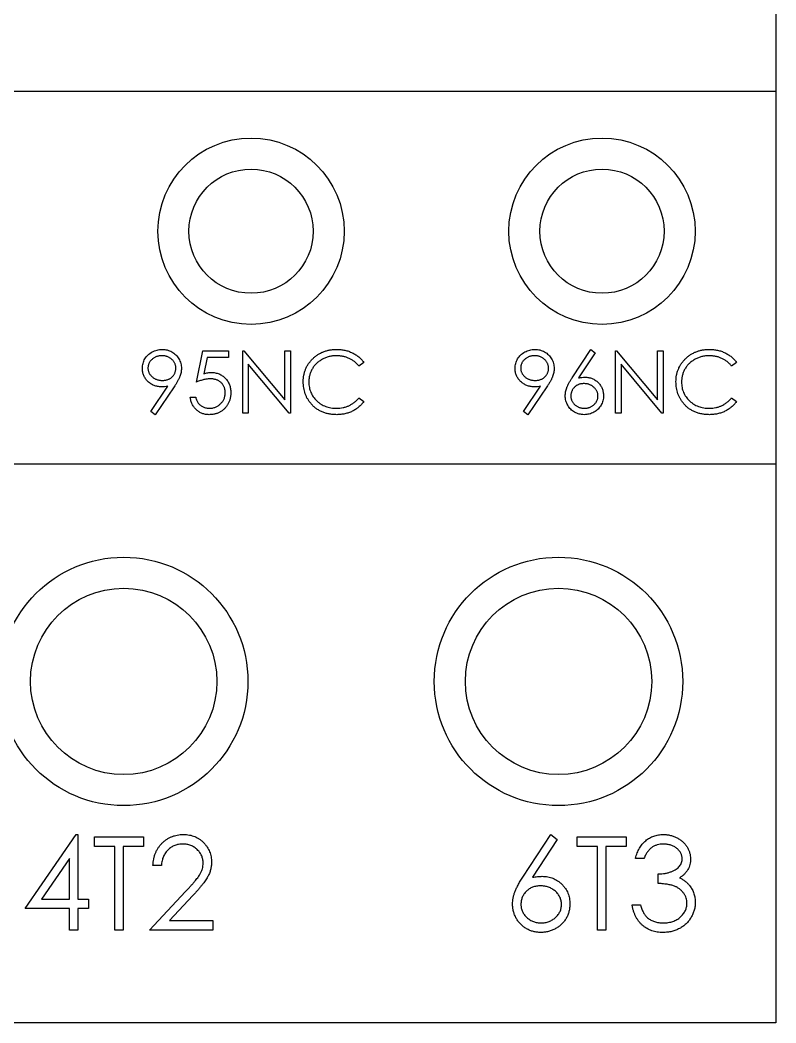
# Model space of a CAD drawing. Extents: x 316036 to 316436, y 364994 to 365494.
# Drawn here: x 316323.4 to 316347.74, y 365091.75 to 365124.05 of the extents above; entities that cross this region are included whole.
import ezdxf

# ---------------------------------------------------------------- set-up
doc = ezdxf.new("R2010")
doc.units = 0
doc.header["$MEASUREMENT"] = 0
doc.layers.add('PV-261', color=7, linetype='Continuous')

# ---------------------------------------------------------------- blocks, each defined once
blk = doc.blocks.new('Manufacturer上海良信PartName热继电器SeriesNDR2-38ShellFrameLimitingCurrentRemarkPartTypeMinCurrent1MaxCurrent38Poles3PMinPower0MaxPower0LibType3DelFlgfalseUpdateDate2023-01-0100000')
at = {"layer": 'PV-261'}
for p, q in [((22.5, 17.5), (22.5, -2.5)), ((22.5, -2.5), (-22.5, -2.5)), ((22.5, -2.5), (22.5, -14.5)), ((3.846, -11.857), (4.051, -10.857)), ((4.051, -10.857), (4.871, -10.857)), ((4.871, -10.857), (4.871, -11.063)), ((5.333, -12.857), (5.333, -10.857)), ((5.333, -10.857), (5.37, -10.857)), ((5.37, -10.857), (6.692, -12.432)), ((6.692, -12.432), (6.692, -10.857)), ((6.692, -10.857), (6.871, -10.857)), ((6.871, -10.857), (6.871, -12.857)), ((15.941, -11.719), (16.538, -10.806)), ((16.676, -10.915), (16.148, -11.723)), ((16.538, -10.806), (16.676, -10.915)), ((17.333, -12.857), (17.333, -10.857)), ((17.333, -10.857), (17.37, -10.857)), ((17.37, -10.857), (18.692, -12.432)), ((18.692, -12.432), (18.692, -10.857)), ((18.692, -10.857), (18.871, -10.857)), ((18.871, -10.857), (18.871, -12.857)), ((4.191, -11.063), (4.083, -11.589)), ((4.871, -11.063), (4.191, -11.063)), ((6.83, -12.857), (5.512, -11.287)), ((5.512, -11.287), (5.512, -12.857)), ((9.23, -11.224), (9.073, -11.345)), ((18.83, -12.857), (17.512, -11.287)), ((17.512, -11.287), (17.512, -12.857)), ((21.23, -11.224), (21.073, -11.345)), ((2.369, -12.809), (2.925, -11.996)), ((3.128, -12.008), (2.512, -12.909)), ((14.369, -12.809), (14.925, -11.996)), ((15.128, -12.008), (14.512, -12.909)), ((3.64, -12.345), (3.82, -12.345)), ((9.073, -12.37), (9.23, -12.489)), ((21.073, -12.37), (21.23, -12.489)), ((2.512, -12.909), (2.369, -12.809)), ((5.512, -12.857), (5.333, -12.857)), ((6.871, -12.857), (6.83, -12.857)), ((14.512, -12.909), (14.369, -12.809)), ((17.512, -12.857), (17.333, -12.857)), ((18.871, -12.857), (18.83, -12.857)), ((22.5, -14.5), (-22.5, -14.5)), ((22.5, -14.5), (22.5, -32.5)), ((-1.673, -28.816), (-0.035, -26.431)), ((-0.035, -26.431), (0.02, -26.431)), ((0.02, -26.431), (0.02, -28.508)), ((14.355, -27.8), (15.251, -26.431)), ((15.251, -26.431), (15.458, -26.594)), ((0.558, -26.508), (2.135, -26.508)), ((0.558, -26.816), (0.558, -26.508)), ((2.135, -26.508), (2.135, -26.816)), ((15.458, -26.594), (14.665, -27.806)), ((16.097, -26.816), (16.097, -26.508)), ((16.097, -26.508), (17.674, -26.508)), ((17.674, -26.508), (17.674, -26.816)), ((1.212, -26.816), (0.558, -26.816)), ((1.212, -29.508), (1.212, -26.816)), ((2.135, -26.816), (1.481, -26.816)), ((1.481, -26.816), (1.481, -29.508)), ((16.751, -26.816), (16.097, -26.816)), ((16.751, -29.508), (16.751, -26.816)), ((17.674, -26.816), (17.02, -26.816)), ((17.02, -26.816), (17.02, -29.508)), ((-0.249, -27.205), (-1.144, -28.508)), ((-0.249, -28.508), (-0.249, -27.205)), ((2.712, -27.431), (2.443, -27.431)), ((18.251, -27.2), (17.981, -27.2)), ((18.712, -28.008), (18.712, -27.7)), ((2.327, -29.508), (3.491, -28.266)), ((3.721, -28.399), (2.97, -29.2)), ((-1.144, -28.508), (-0.249, -28.508)), ((0.02, -28.508), (0.366, -28.508)), ((0.366, -28.508), (0.366, -28.816)), ((17.866, -28.7), (18.135, -28.7)), ((-0.249, -28.816), (-1.673, -28.816)), ((-0.249, -29.508), (-0.249, -28.816)), ((0.366, -28.816), (0.02, -28.816)), ((0.02, -28.816), (0.02, -29.508)), ((2.97, -29.2), (4.366, -29.2)), ((4.366, -29.2), (4.366, -29.508)), ((0.02, -29.508), (-0.249, -29.508)), ((1.481, -29.508), (1.212, -29.508)), ((4.366, -29.508), (2.327, -29.508)), ((17.02, -29.508), (16.751, -29.508)), ((22.5, -32.5), (-22.5, -32.5))]:
    blk.add_line(p, q, dxfattribs=at)
for centre, radius in [((5.6, -7), 3), ((16.9, -7), 3), ((5.6, -7), 2), ((16.9, -7), 2), ((1.5, -21.5), 4), ((15.5, -21.5), 4), ((1.5, -21.5), 3), ((15.5, -21.5), 3)]:
    blk.add_circle(centre, radius, dxfattribs=at)
for points, knots in [([(2.102, -11.419), (2.103, -11.391), (2.105, -11.336), (2.121, -11.256), (2.146, -11.18), (2.182, -11.108), (2.227, -11.043), (2.282, -10.983), (2.345, -10.932), (2.415, -10.887), (2.492, -10.851), (2.572, -10.825), (2.654, -10.809), (2.71, -10.807), (2.739, -10.806)], [0, 0, 0, 0, 0.085249, 0.167327, 0.248175, 0.328829, 0.409908, 0.490584, 0.572993, 0.658265, 0.744222, 0.82906, 0.913938, 1, 1, 1, 1]), ([(2.739, -10.806), (2.766, -10.807), (2.821, -10.809), (2.902, -10.824), (2.979, -10.85), (3.052, -10.885), (3.12, -10.929), (3.181, -10.982), (3.234, -11.043), (3.278, -11.111), (3.314, -11.184), (3.34, -11.261), (3.355, -11.34), (3.357, -11.394), (3.358, -11.421)], [0, 0, 0, 0, 0.085532, 0.169003, 0.251943, 0.335682, 0.419409, 0.501265, 0.583703, 0.668, 0.751919, 0.834598, 0.916526, 1, 1, 1, 1]), ([(7.282, -11.846), (7.282, -11.81), (7.284, -11.739), (7.299, -11.635), (7.323, -11.536), (7.357, -11.441), (7.4, -11.35), (7.453, -11.264), (7.516, -11.182), (7.587, -11.105), (7.666, -11.035), (7.75, -10.973), (7.84, -10.922), (7.934, -10.879), (8.033, -10.846), (8.137, -10.823), (8.246, -10.809), (8.32, -10.807), (8.358, -10.806)], [0, 0, 0, 0, 0.064558, 0.127014, 0.187955, 0.248014, 0.307748, 0.368235, 0.42947, 0.492743, 0.556258, 0.618217, 0.679655, 0.741246, 0.803415, 0.866815, 0.932328, 1, 1, 1, 1]), ([(8.358, -10.806), (8.381, -10.806), (8.426, -10.807), (8.493, -10.812), (8.559, -10.821), (8.623, -10.833), (8.685, -10.848), (8.745, -10.868), (8.804, -10.89), (8.861, -10.916), (8.916, -10.945), (8.969, -10.976), (9.019, -11.011), (9.067, -11.048), (9.111, -11.088), (9.154, -11.13), (9.194, -11.176), (9.218, -11.208), (9.23, -11.224)], [0, 0, 0, 0, 0.068548, 0.135683, 0.201215, 0.265682, 0.329267, 0.392395, 0.45507, 0.517127, 0.57879, 0.63974, 0.700192, 0.759806, 0.819628, 0.879355, 0.939512, 1, 1, 1, 1]), ([(14.102, -11.419), (14.103, -11.391), (14.105, -11.336), (14.121, -11.256), (14.146, -11.18), (14.182, -11.108), (14.227, -11.043), (14.282, -10.983), (14.345, -10.932), (14.415, -10.887), (14.492, -10.851), (14.572, -10.825), (14.654, -10.809), (14.71, -10.807), (14.739, -10.806)], [0, 0, 0, 0, 0.085249, 0.167327, 0.248175, 0.328829, 0.409908, 0.490584, 0.572993, 0.658265, 0.744222, 0.82906, 0.913938, 1, 1, 1, 1]), ([(14.739, -10.806), (14.766, -10.807), (14.821, -10.809), (14.902, -10.824), (14.979, -10.85), (15.052, -10.885), (15.12, -10.929), (15.181, -10.982), (15.234, -11.043), (15.278, -11.111), (15.314, -11.184), (15.34, -11.261), (15.355, -11.34), (15.357, -11.394), (15.358, -11.421)], [0, 0, 0, 0, 0.085532, 0.169003, 0.251943, 0.335682, 0.419409, 0.501265, 0.583703, 0.668, 0.751919, 0.834598, 0.916526, 1, 1, 1, 1]), ([(19.282, -11.846), (19.282, -11.81), (19.284, -11.739), (19.299, -11.635), (19.323, -11.536), (19.357, -11.441), (19.4, -11.35), (19.453, -11.264), (19.516, -11.182), (19.587, -11.105), (19.666, -11.035), (19.75, -10.973), (19.84, -10.922), (19.934, -10.879), (20.033, -10.846), (20.137, -10.823), (20.246, -10.809), (20.32, -10.807), (20.358, -10.806)], [0, 0, 0, 0, 0.064558, 0.127014, 0.187955, 0.248014, 0.307748, 0.368235, 0.42947, 0.492743, 0.556258, 0.618217, 0.679655, 0.741246, 0.803415, 0.866815, 0.932328, 1, 1, 1, 1]), ([(20.358, -10.806), (20.381, -10.806), (20.426, -10.807), (20.493, -10.812), (20.559, -10.821), (20.623, -10.833), (20.685, -10.848), (20.745, -10.868), (20.804, -10.89), (20.861, -10.916), (20.916, -10.945), (20.969, -10.976), (21.019, -11.011), (21.067, -11.048), (21.111, -11.088), (21.154, -11.13), (21.194, -11.176), (21.218, -11.208), (21.23, -11.224)], [0, 0, 0, 0, 0.068548, 0.135683, 0.201215, 0.265682, 0.329267, 0.392395, 0.45507, 0.517127, 0.57879, 0.63974, 0.700192, 0.759806, 0.819628, 0.879355, 0.939512, 1, 1, 1, 1]), ([(2.729, -11.011), (2.714, -11.012), (2.684, -11.013), (2.64, -11.018), (2.598, -11.027), (2.557, -11.04), (2.518, -11.056), (2.481, -11.076), (2.446, -11.1), (2.412, -11.127), (2.381, -11.157), (2.355, -11.188), (2.332, -11.221), (2.314, -11.256), (2.299, -11.292), (2.289, -11.329), (2.283, -11.369), (2.282, -11.395), (2.282, -11.409)], [0, 0, 0, 0, 0.068712, 0.134812, 0.199538, 0.263335, 0.326747, 0.390328, 0.454126, 0.519203, 0.58351, 0.645497, 0.70529, 0.763488, 0.821856, 0.880004, 0.939108, 1, 1, 1, 1]), ([(3.179, -11.409), (3.179, -11.395), (3.178, -11.369), (3.172, -11.329), (3.161, -11.292), (3.147, -11.256), (3.128, -11.221), (3.105, -11.188), (3.079, -11.157), (3.048, -11.127), (3.015, -11.1), (2.979, -11.076), (2.942, -11.056), (2.903, -11.04), (2.862, -11.027), (2.819, -11.018), (2.775, -11.013), (2.745, -11.012), (2.729, -11.011)], [0, 0, 0, 0, 0.06076, 0.119735, 0.177757, 0.235999, 0.29407, 0.353733, 0.415973, 0.48014, 0.545076, 0.608735, 0.672178, 0.735453, 0.799112, 0.864284, 0.930837, 1, 1, 1, 1]), ([(8.346, -11.011), (8.326, -11.011), (8.286, -11.012), (8.227, -11.018), (8.169, -11.027), (8.112, -11.039), (8.056, -11.055), (8.001, -11.074), (7.948, -11.098), (7.896, -11.124), (7.846, -11.153), (7.798, -11.186), (7.754, -11.22), (7.712, -11.257), (7.673, -11.296), (7.637, -11.338), (7.604, -11.383), (7.574, -11.429), (7.547, -11.478), (7.525, -11.528), (7.505, -11.579), (7.489, -11.633), (7.476, -11.687), (7.468, -11.743), (7.462, -11.801), (7.461, -11.84), (7.461, -11.859)], [0, 0, 0, 0, 0.043955, 0.087502, 0.130463, 0.172752, 0.215403, 0.25765, 0.300153, 0.343121, 0.385925, 0.427686, 0.468818, 0.509492, 0.549883, 0.58998, 0.630405, 0.670869, 0.711384, 0.751627, 0.791776, 0.832459, 0.873319, 0.914543, 0.956924, 1, 1, 1, 1]), ([(9.073, -11.345), (9.062, -11.331), (9.04, -11.305), (9.004, -11.267), (8.967, -11.233), (8.928, -11.2), (8.887, -11.17), (8.845, -11.143), (8.8, -11.118), (8.739, -11.088), (8.66, -11.057), (8.559, -11.031), (8.454, -11.014), (8.383, -11.012), (8.346, -11.011)], [0, 0, 0, 0, 0.063163, 0.125475, 0.187121, 0.248294, 0.309295, 0.36985, 0.430973, 0.492456, 0.616148, 0.740844, 0.868183, 1, 1, 1, 1]), ([(14.729, -11.011), (14.714, -11.012), (14.684, -11.013), (14.64, -11.018), (14.598, -11.027), (14.557, -11.04), (14.518, -11.056), (14.481, -11.076), (14.446, -11.1), (14.412, -11.127), (14.381, -11.157), (14.355, -11.188), (14.332, -11.221), (14.314, -11.256), (14.299, -11.292), (14.289, -11.329), (14.283, -11.369), (14.282, -11.395), (14.282, -11.409)], [0, 0, 0, 0, 0.068712, 0.134812, 0.199538, 0.263335, 0.326747, 0.390328, 0.454126, 0.519203, 0.58351, 0.645497, 0.70529, 0.763488, 0.821856, 0.880004, 0.939108, 1, 1, 1, 1]), ([(15.179, -11.409), (15.179, -11.395), (15.178, -11.369), (15.172, -11.329), (15.161, -11.292), (15.147, -11.256), (15.128, -11.221), (15.105, -11.188), (15.079, -11.157), (15.048, -11.127), (15.015, -11.1), (14.979, -11.076), (14.942, -11.056), (14.903, -11.04), (14.862, -11.027), (14.819, -11.018), (14.775, -11.013), (14.745, -11.012), (14.729, -11.011)], [0, 0, 0, 0, 0.06076, 0.119735, 0.177757, 0.235999, 0.29407, 0.353733, 0.415973, 0.48014, 0.545076, 0.608735, 0.672178, 0.735453, 0.799112, 0.864284, 0.930837, 1, 1, 1, 1]), ([(20.346, -11.011), (20.326, -11.011), (20.286, -11.012), (20.227, -11.018), (20.169, -11.027), (20.112, -11.039), (20.056, -11.055), (20.001, -11.074), (19.948, -11.098), (19.896, -11.124), (19.846, -11.153), (19.798, -11.186), (19.754, -11.22), (19.712, -11.257), (19.673, -11.296), (19.637, -11.338), (19.604, -11.383), (19.574, -11.429), (19.547, -11.478), (19.525, -11.528), (19.505, -11.579), (19.489, -11.633), (19.476, -11.687), (19.468, -11.743), (19.462, -11.801), (19.461, -11.84), (19.461, -11.859)], [0, 0, 0, 0, 0.043955, 0.087502, 0.130463, 0.172752, 0.215403, 0.25765, 0.300153, 0.343121, 0.385925, 0.427686, 0.468818, 0.509492, 0.549883, 0.58998, 0.630405, 0.670869, 0.711384, 0.751627, 0.791776, 0.832459, 0.873319, 0.914543, 0.956924, 1, 1, 1, 1]), ([(21.073, -11.345), (21.062, -11.331), (21.04, -11.305), (21.004, -11.267), (20.967, -11.233), (20.928, -11.2), (20.887, -11.17), (20.845, -11.143), (20.8, -11.118), (20.739, -11.088), (20.66, -11.057), (20.559, -11.031), (20.454, -11.014), (20.383, -11.012), (20.346, -11.011)], [0, 0, 0, 0, 0.063163, 0.125475, 0.187121, 0.248294, 0.309295, 0.36985, 0.430973, 0.492456, 0.616148, 0.740844, 0.868183, 1, 1, 1, 1]), ([(2.715, -12.011), (2.694, -12.011), (2.652, -12.01), (2.592, -12.001), (2.534, -11.988), (2.478, -11.969), (2.425, -11.945), (2.374, -11.916), (2.325, -11.881), (2.28, -11.841), (2.238, -11.797), (2.202, -11.751), (2.171, -11.701), (2.146, -11.65), (2.126, -11.595), (2.112, -11.539), (2.104, -11.479), (2.103, -11.439), (2.102, -11.419)], [0, 0, 0, 0, 0.0662949, 0.1301311, 0.1928622, 0.25436, 0.3159098, 0.3773381, 0.4402053, 0.5041751, 0.5680336, 0.6302277, 0.6908615, 0.7514218, 0.8114657, 0.8727505, 0.9353907, 1, 1, 1, 1]), ([(2.282, -11.409), (2.282, -11.422), (2.283, -11.449), (2.289, -11.488), (2.3, -11.526), (2.315, -11.562), (2.334, -11.596), (2.358, -11.629), (2.386, -11.661), (2.418, -11.69), (2.452, -11.718), (2.489, -11.741), (2.528, -11.761), (2.569, -11.778), (2.611, -11.79), (2.655, -11.8), (2.701, -11.805), (2.732, -11.806), (2.748, -11.806)], [0, 0, 0, 0, 0.05954, 0.117423, 0.17444, 0.231734, 0.289722, 0.3492, 0.410516, 0.47508, 0.540094, 0.604444, 0.668697, 0.73211, 0.796739, 0.862906, 0.930462, 1, 1, 1, 1]), ([(2.748, -11.806), (2.764, -11.806), (2.795, -11.805), (2.84, -11.8), (2.883, -11.791), (2.923, -11.777), (2.962, -11.762), (2.997, -11.742), (3.03, -11.718), (3.061, -11.691), (3.089, -11.661), (3.113, -11.629), (3.133, -11.596), (3.15, -11.561), (3.163, -11.525), (3.173, -11.488), (3.178, -11.449), (3.179, -11.422), (3.179, -11.409)], [0, 0, 0, 0, 0.072713, 0.141547, 0.208363, 0.272462, 0.33539, 0.397711, 0.459383, 0.522098, 0.584315, 0.644392, 0.703345, 0.761509, 0.82003, 0.878517, 0.938265, 1, 1, 1, 1]), ([(3.358, -11.421), (3.358, -11.442), (3.356, -11.484), (3.347, -11.549), (3.331, -11.615), (3.312, -11.671), (3.294, -11.717), (3.278, -11.753), (3.259, -11.792), (3.237, -11.832), (3.214, -11.873), (3.188, -11.917), (3.159, -11.962), (3.139, -11.992), (3.128, -12.008)], [0, 0, 0, 0, 0.09832, 0.199417, 0.305603, 0.416162, 0.474582, 0.537006, 0.603857, 0.67409, 0.749417, 0.828253, 0.912054, 1, 1, 1, 1]), ([(4.083, -11.589), (4.104, -11.583), (4.145, -11.571), (4.206, -11.559), (4.263, -11.551), (4.301, -11.55), (4.319, -11.55)], [0, 0, 0, 0, 0.275068, 0.532901, 0.773973, 1, 1, 1, 1]), ([(4.319, -11.55), (4.341, -11.55), (4.385, -11.551), (4.449, -11.56), (4.511, -11.575), (4.569, -11.595), (4.624, -11.62), (4.676, -11.652), (4.725, -11.69), (4.771, -11.733), (4.813, -11.78), (4.849, -11.831), (4.88, -11.885), (4.905, -11.943), (4.925, -12.003), (4.938, -12.068), (4.947, -12.135), (4.948, -12.181), (4.948, -12.204)], [0, 0, 0, 0, 0.065808, 0.129394, 0.190894, 0.251281, 0.310815, 0.370371, 0.430768, 0.492881, 0.555104, 0.616067, 0.677256, 0.73826, 0.800762, 0.864778, 0.931045, 1, 1, 1, 1]), ([(14.715, -12.011), (14.694, -12.011), (14.652, -12.01), (14.592, -12.001), (14.534, -11.988), (14.478, -11.969), (14.425, -11.945), (14.374, -11.916), (14.325, -11.881), (14.28, -11.841), (14.238, -11.797), (14.202, -11.751), (14.171, -11.701), (14.146, -11.65), (14.126, -11.595), (14.112, -11.539), (14.104, -11.479), (14.103, -11.439), (14.102, -11.419)], [0, 0, 0, 0, 0.0662949, 0.1301311, 0.1928622, 0.25436, 0.3159098, 0.3773381, 0.4402053, 0.5041751, 0.5680336, 0.6302277, 0.6908615, 0.7514218, 0.8114657, 0.8727505, 0.9353907, 1, 1, 1, 1]), ([(14.282, -11.409), (14.282, -11.422), (14.283, -11.449), (14.289, -11.488), (14.3, -11.526), (14.315, -11.562), (14.334, -11.596), (14.358, -11.629), (14.386, -11.661), (14.418, -11.69), (14.452, -11.718), (14.489, -11.741), (14.528, -11.761), (14.569, -11.778), (14.611, -11.79), (14.655, -11.8), (14.701, -11.805), (14.732, -11.806), (14.748, -11.806)], [0, 0, 0, 0, 0.05954, 0.117423, 0.17444, 0.231734, 0.289722, 0.3492, 0.410516, 0.47508, 0.540094, 0.604444, 0.668697, 0.73211, 0.796739, 0.862906, 0.930462, 1, 1, 1, 1]), ([(14.748, -11.806), (14.764, -11.806), (14.795, -11.805), (14.84, -11.8), (14.883, -11.791), (14.923, -11.777), (14.962, -11.762), (14.997, -11.742), (15.03, -11.718), (15.061, -11.691), (15.089, -11.661), (15.113, -11.629), (15.133, -11.596), (15.15, -11.561), (15.163, -11.525), (15.173, -11.488), (15.178, -11.449), (15.179, -11.422), (15.179, -11.409)], [0, 0, 0, 0, 0.072713, 0.141547, 0.208363, 0.272462, 0.33539, 0.397711, 0.459383, 0.522098, 0.584315, 0.644392, 0.703345, 0.761509, 0.82003, 0.878517, 0.938265, 1, 1, 1, 1]), ([(15.358, -11.421), (15.358, -11.442), (15.356, -11.484), (15.347, -11.549), (15.331, -11.615), (15.312, -11.671), (15.294, -11.717), (15.278, -11.753), (15.259, -11.792), (15.237, -11.832), (15.214, -11.873), (15.188, -11.917), (15.159, -11.962), (15.139, -11.992), (15.128, -12.008)], [0, 0, 0, 0, 0.09832, 0.1994175, 0.3056026, 0.4161624, 0.4745824, 0.5370065, 0.6038574, 0.6740896, 0.749417, 0.8282535, 0.9120542, 1, 1, 1, 1]), ([(4.286, -11.755), (4.271, -11.755), (4.239, -11.756), (4.19, -11.761), (4.138, -11.769), (4.084, -11.78), (4.028, -11.795), (3.969, -11.812), (3.908, -11.833), (3.867, -11.849), (3.846, -11.857)], [0, 0, 0, 0, 0.102203, 0.211023, 0.3251, 0.446502, 0.573788, 0.708901, 0.850358, 1, 1, 1, 1]), ([(4.769, -12.196), (4.768, -12.18), (4.768, -12.149), (4.762, -12.103), (4.751, -12.059), (4.737, -12.018), (4.718, -11.979), (4.696, -11.942), (4.669, -11.908), (4.638, -11.877), (4.604, -11.848), (4.566, -11.823), (4.526, -11.802), (4.484, -11.784), (4.438, -11.771), (4.39, -11.762), (4.339, -11.756), (4.304, -11.755), (4.286, -11.755)], [0, 0, 0, 0, 0.065351, 0.127916, 0.18836, 0.247216, 0.30563, 0.36377, 0.422661, 0.482687, 0.5433, 0.604118, 0.664965, 0.727413, 0.791468, 0.858055, 0.927037, 1, 1, 1, 1]), ([(7.535, -12.559), (7.515, -12.534), (7.475, -12.485), (7.423, -12.404), (7.379, -12.321), (7.343, -12.233), (7.316, -12.142), (7.296, -12.046), (7.284, -11.947), (7.282, -11.88), (7.282, -11.846)], [0, 0, 0, 0, 0.124329, 0.247156, 0.36878, 0.490734, 0.613614, 0.738958, 0.867311, 1, 1, 1, 1]), ([(7.461, -11.859), (7.462, -11.889), (7.463, -11.947), (7.476, -12.032), (7.495, -12.113), (7.524, -12.191), (7.559, -12.265), (7.604, -12.335), (7.655, -12.401), (7.715, -12.463), (7.78, -12.519), (7.851, -12.569), (7.925, -12.61), (8.004, -12.645), (8.087, -12.671), (8.174, -12.69), (8.265, -12.702), (8.327, -12.703), (8.359, -12.704)], [0, 0, 0, 0, 0.064323, 0.12629, 0.186726, 0.246146, 0.305576, 0.365429, 0.426326, 0.48884, 0.551725, 0.613919, 0.675484, 0.737334, 0.800229, 0.864502, 0.931041, 1, 1, 1, 1]), ([(15.717, -12.3), (15.718, -12.279), (15.719, -12.237), (15.729, -12.173), (15.745, -12.108), (15.762, -12.053), (15.78, -12.008), (15.795, -11.971), (15.814, -11.934), (15.835, -11.894), (15.858, -11.852), (15.883, -11.809), (15.911, -11.764), (15.931, -11.734), (15.941, -11.719)], [0, 0, 0, 0, 0.097818, 0.199726, 0.305276, 0.415811, 0.474472, 0.537274, 0.603657, 0.674299, 0.749834, 0.828598, 0.912378, 1, 1, 1, 1]), ([(16.317, -11.909), (16.302, -11.909), (16.272, -11.91), (16.229, -11.915), (16.187, -11.925), (16.148, -11.937), (16.111, -11.953), (16.076, -11.973), (16.043, -11.997), (16.013, -12.024), (15.986, -12.054), (15.962, -12.086), (15.942, -12.119), (15.926, -12.153), (15.913, -12.19), (15.903, -12.227), (15.898, -12.267), (15.897, -12.293), (15.897, -12.307)], [0, 0, 0, 0, 0.070599, 0.137901, 0.203196, 0.26679, 0.329106, 0.390654, 0.452653, 0.515748, 0.577926, 0.63893, 0.698351, 0.757296, 0.816394, 0.876267, 0.936817, 1, 1, 1, 1]), ([(16.148, -11.723), (16.183, -11.717), (16.252, -11.706), (16.321, -11.704), (16.355, -11.704)], [0, 0, 0, 0, 0.512659, 1, 1, 1, 1]), ([(16.769, -12.307), (16.768, -12.293), (16.768, -12.266), (16.761, -12.227), (16.751, -12.189), (16.736, -12.153), (16.717, -12.118), (16.694, -12.085), (16.668, -12.054), (16.637, -12.024), (16.603, -11.997), (16.567, -11.973), (16.53, -11.953), (16.491, -11.937), (16.45, -11.925), (16.407, -11.915), (16.363, -11.91), (16.333, -11.909), (16.317, -11.909)], [0, 0, 0, 0, 0.061138, 0.119994, 0.178225, 0.236256, 0.294929, 0.354716, 0.41673, 0.480664, 0.545832, 0.609758, 0.672971, 0.736017, 0.799839, 0.864775, 0.931088, 1, 1, 1, 1]), ([(16.355, -11.704), (16.375, -11.704), (16.415, -11.705), (16.474, -11.713), (16.53, -11.726), (16.584, -11.746), (16.636, -11.77), (16.685, -11.799), (16.732, -11.834), (16.776, -11.874), (16.816, -11.918), (16.852, -11.964), (16.882, -12.013), (16.906, -12.065), (16.925, -12.119), (16.938, -12.176), (16.947, -12.235), (16.948, -12.276), (16.948, -12.296)], [0, 0, 0, 0, 0.065231, 0.128405, 0.190067, 0.250943, 0.311546, 0.372863, 0.435024, 0.499072, 0.563091, 0.62551, 0.68668, 0.747283, 0.808563, 0.870742, 0.934341, 1, 1, 1, 1]), ([(19.535, -12.559), (19.515, -12.534), (19.475, -12.485), (19.423, -12.404), (19.379, -12.321), (19.343, -12.233), (19.316, -12.142), (19.296, -12.046), (19.284, -11.947), (19.282, -11.88), (19.282, -11.846)], [0, 0, 0, 0, 0.1243285, 0.247156, 0.3687797, 0.4907339, 0.6136138, 0.7389576, 0.8673106, 1, 1, 1, 1]), ([(19.461, -11.859), (19.462, -11.889), (19.463, -11.947), (19.476, -12.032), (19.495, -12.113), (19.524, -12.191), (19.559, -12.265), (19.604, -12.335), (19.655, -12.401), (19.715, -12.463), (19.78, -12.519), (19.851, -12.569), (19.925, -12.61), (20.004, -12.645), (20.087, -12.671), (20.174, -12.69), (20.265, -12.702), (20.327, -12.703), (20.359, -12.704)], [0, 0, 0, 0, 0.064323, 0.12629, 0.186726, 0.246146, 0.305576, 0.365429, 0.426326, 0.48884, 0.551725, 0.613919, 0.675484, 0.737334, 0.800229, 0.864502, 0.931041, 1, 1, 1, 1]), ([(2.925, -11.996), (2.889, -12), (2.82, -12.009), (2.749, -12.01), (2.715, -12.011)], [0, 0, 0, 0, 0.507858, 1, 1, 1, 1]), ([(4.948, -12.204), (4.948, -12.22), (4.947, -12.253), (4.943, -12.301), (4.936, -12.348), (4.926, -12.394), (4.913, -12.439), (4.897, -12.483), (4.878, -12.526), (4.857, -12.567), (4.834, -12.608), (4.808, -12.645), (4.78, -12.681), (4.75, -12.714), (4.718, -12.744), (4.684, -12.772), (4.648, -12.798), (4.61, -12.821), (4.571, -12.842), (4.529, -12.859), (4.487, -12.875), (4.442, -12.887), (4.397, -12.897), (4.349, -12.903), (4.3, -12.908), (4.267, -12.909), (4.251, -12.909)], [0, 0, 0, 0, 0.044014, 0.087434, 0.130118, 0.172554, 0.214555, 0.256298, 0.298438, 0.340849, 0.382715, 0.423924, 0.464246, 0.504074, 0.543862, 0.583567, 0.623094, 0.663229, 0.703551, 0.743938, 0.784541, 0.82575, 0.867757, 0.910745, 0.954914, 1, 1, 1, 1]), ([(4.261, -12.704), (4.278, -12.703), (4.312, -12.702), (4.362, -12.695), (4.409, -12.684), (4.455, -12.668), (4.499, -12.648), (4.541, -12.622), (4.582, -12.593), (4.62, -12.559), (4.654, -12.522), (4.685, -12.482), (4.711, -12.44), (4.732, -12.396), (4.749, -12.349), (4.76, -12.3), (4.767, -12.249), (4.768, -12.214), (4.769, -12.196)], [0, 0, 0, 0, 0.064207, 0.126425, 0.18768, 0.248216, 0.308305, 0.369661, 0.431699, 0.495947, 0.559758, 0.622295, 0.683911, 0.745092, 0.80674, 0.869087, 0.93329, 1, 1, 1, 1]), ([(14.925, -11.996), (14.889, -12), (14.82, -12.009), (14.749, -12.01), (14.715, -12.011)], [0, 0, 0, 0, 0.507858, 1, 1, 1, 1]), ([(4.251, -12.909), (4.231, -12.908), (4.192, -12.908), (4.134, -12.899), (4.079, -12.888), (4.026, -12.87), (3.976, -12.848), (3.928, -12.821), (3.882, -12.789), (3.839, -12.752), (3.8, -12.712), (3.764, -12.668), (3.733, -12.621), (3.706, -12.571), (3.683, -12.519), (3.665, -12.463), (3.65, -12.405), (3.644, -12.365), (3.64, -12.345)], [0, 0, 0, 0, 0.065421, 0.128708, 0.190236, 0.250724, 0.310637, 0.370766, 0.431615, 0.493523, 0.555883, 0.617342, 0.678668, 0.740711, 0.802985, 0.866803, 0.932347, 1, 1, 1, 1]), ([(3.82, -12.345), (3.824, -12.364), (3.833, -12.4), (3.852, -12.452), (3.874, -12.498), (3.901, -12.539), (3.934, -12.574), (3.971, -12.606), (4.012, -12.635), (4.058, -12.659), (4.106, -12.679), (4.157, -12.693), (4.209, -12.702), (4.244, -12.703), (4.261, -12.704)], [0, 0, 0, 0, 0.094687, 0.181994, 0.264377, 0.34218, 0.418618, 0.496509, 0.577369, 0.661511, 0.746733, 0.831258, 0.915206, 1, 1, 1, 1]), ([(8.36, -12.909), (8.339, -12.909), (8.296, -12.908), (8.233, -12.903), (8.172, -12.897), (8.113, -12.887), (8.055, -12.875), (7.999, -12.86), (7.945, -12.842), (7.892, -12.822), (7.842, -12.799), (7.792, -12.773), (7.745, -12.744), (7.699, -12.712), (7.656, -12.678), (7.614, -12.641), (7.573, -12.602), (7.548, -12.573), (7.535, -12.559)], [0, 0, 0, 0, 0.069663, 0.13775, 0.203917, 0.26878, 0.332414, 0.394754, 0.45618, 0.516996, 0.577396, 0.637198, 0.696999, 0.756756, 0.816554, 0.876948, 0.938132, 1, 1, 1, 1]), ([(8.359, -12.704), (8.394, -12.703), (8.462, -12.701), (8.563, -12.685), (8.66, -12.659), (8.752, -12.622), (8.84, -12.575), (8.923, -12.517), (9.002, -12.449), (9.049, -12.397), (9.073, -12.37)], [0, 0, 0, 0, 0.128515, 0.252949, 0.374755, 0.49594, 0.617181, 0.740909, 0.867811, 1, 1, 1, 1]), ([(9.23, -12.489), (9.218, -12.506), (9.192, -12.538), (9.152, -12.584), (9.109, -12.627), (9.063, -12.667), (9.016, -12.705), (8.965, -12.739), (8.913, -12.771), (8.858, -12.8), (8.802, -12.826), (8.743, -12.848), (8.684, -12.866), (8.622, -12.882), (8.559, -12.894), (8.494, -12.902), (8.428, -12.908), (8.383, -12.908), (8.36, -12.909)], [0, 0, 0, 0, 0.061674, 0.123053, 0.183475, 0.243727, 0.304279, 0.364863, 0.425946, 0.487391, 0.54922, 0.611144, 0.673529, 0.736961, 0.800785, 0.866013, 0.932101, 1, 1, 1, 1]), ([(16.323, -12.909), (16.296, -12.908), (16.243, -12.906), (16.165, -12.891), (16.089, -12.866), (16.017, -12.831), (15.951, -12.788), (15.892, -12.736), (15.839, -12.675), (15.796, -12.608), (15.761, -12.535), (15.736, -12.459), (15.721, -12.38), (15.718, -12.327), (15.717, -12.3)], [0, 0, 0, 0, 0.084335, 0.167052, 0.249566, 0.33274, 0.415915, 0.497828, 0.580373, 0.6646, 0.749467, 0.83251, 0.915639, 1, 1, 1, 1]), ([(15.897, -12.307), (15.897, -12.32), (15.898, -12.347), (15.904, -12.386), (15.914, -12.424), (15.929, -12.459), (15.946, -12.494), (15.969, -12.527), (15.994, -12.559), (16.024, -12.588), (16.057, -12.615), (16.091, -12.639), (16.127, -12.659), (16.165, -12.675), (16.205, -12.688), (16.246, -12.697), (16.289, -12.702), (16.318, -12.703), (16.333, -12.704)], [0, 0, 0, 0, 0.0618417, 0.1212624, 0.1807459, 0.2392309, 0.2983076, 0.3581828, 0.4203592, 0.4847924, 0.5499385, 0.6137183, 0.6766807, 0.7391542, 0.8021997, 0.8667402, 0.9320497, 1, 1, 1, 1]), ([(16.948, -12.296), (16.947, -12.324), (16.946, -12.379), (16.93, -12.459), (16.905, -12.536), (16.87, -12.607), (16.826, -12.673), (16.772, -12.732), (16.711, -12.785), (16.641, -12.828), (16.566, -12.864), (16.488, -12.89), (16.406, -12.906), (16.351, -12.908), (16.323, -12.909)], [0, 0, 0, 0, 0.085948, 0.169125, 0.250399, 0.33229, 0.413364, 0.494172, 0.576022, 0.660757, 0.745783, 0.830044, 0.914028, 1, 1, 1, 1]), ([(16.333, -12.704), (16.348, -12.703), (16.377, -12.702), (16.42, -12.697), (16.461, -12.688), (16.5, -12.675), (16.538, -12.659), (16.574, -12.639), (16.609, -12.615), (16.641, -12.588), (16.671, -12.559), (16.697, -12.527), (16.719, -12.494), (16.737, -12.46), (16.751, -12.424), (16.761, -12.386), (16.768, -12.347), (16.768, -12.32), (16.769, -12.307)], [0, 0, 0, 0, 0.067962, 0.133283, 0.197835, 0.260892, 0.323377, 0.38635, 0.449638, 0.514795, 0.57924, 0.641814, 0.701359, 0.760727, 0.819222, 0.878716, 0.938147, 1, 1, 1, 1]), ([(20.36, -12.909), (20.339, -12.909), (20.296, -12.908), (20.233, -12.903), (20.172, -12.897), (20.113, -12.887), (20.055, -12.875), (19.999, -12.86), (19.945, -12.842), (19.892, -12.822), (19.842, -12.799), (19.792, -12.773), (19.745, -12.744), (19.699, -12.712), (19.656, -12.678), (19.614, -12.641), (19.573, -12.602), (19.548, -12.573), (19.535, -12.559)], [0, 0, 0, 0, 0.069663, 0.13775, 0.203917, 0.26878, 0.332414, 0.394754, 0.45618, 0.516996, 0.577396, 0.637198, 0.696999, 0.756756, 0.816554, 0.876948, 0.938132, 1, 1, 1, 1]), ([(20.359, -12.704), (20.394, -12.703), (20.462, -12.701), (20.563, -12.685), (20.66, -12.659), (20.752, -12.622), (20.84, -12.575), (20.923, -12.517), (21.002, -12.449), (21.049, -12.397), (21.073, -12.37)], [0, 0, 0, 0, 0.128515, 0.252949, 0.374755, 0.49594, 0.617181, 0.740909, 0.867811, 1, 1, 1, 1]), ([(21.23, -12.489), (21.218, -12.506), (21.192, -12.538), (21.152, -12.584), (21.109, -12.627), (21.063, -12.667), (21.016, -12.705), (20.965, -12.739), (20.913, -12.771), (20.858, -12.8), (20.802, -12.826), (20.743, -12.848), (20.684, -12.866), (20.622, -12.882), (20.559, -12.894), (20.494, -12.902), (20.428, -12.908), (20.383, -12.908), (20.36, -12.909)], [0, 0, 0, 0, 0.061674, 0.123053, 0.183475, 0.243727, 0.304279, 0.364863, 0.425946, 0.487391, 0.54922, 0.611144, 0.673529, 0.736961, 0.800785, 0.866013, 0.932101, 1, 1, 1, 1]), ([(2.443, -27.431), (2.445, -27.395), (2.448, -27.325), (2.464, -27.223), (2.487, -27.125), (2.52, -27.033), (2.56, -26.945), (2.609, -26.862), (2.667, -26.784), (2.732, -26.712), (2.803, -26.645), (2.88, -26.588), (2.96, -26.54), (3.044, -26.5), (3.133, -26.469), (3.225, -26.447), (3.322, -26.433), (3.388, -26.432), (3.421, -26.431)], [0, 0, 0, 0, 0.068791, 0.135103, 0.198979, 0.261904, 0.323495, 0.385195, 0.446969, 0.509765, 0.572251, 0.633405, 0.693251, 0.752583, 0.812579, 0.873275, 0.93555, 1, 1, 1, 1]), ([(3.421, -26.431), (3.454, -26.432), (3.519, -26.433), (3.613, -26.446), (3.703, -26.467), (3.788, -26.495), (3.868, -26.534), (3.943, -26.58), (4.014, -26.633), (4.078, -26.696), (4.136, -26.763), (4.187, -26.835), (4.23, -26.908), (4.267, -26.985), (4.293, -27.066), (4.313, -27.149), (4.325, -27.235), (4.327, -27.293), (4.327, -27.323)], [0, 0, 0, 0, 0.069475, 0.136517, 0.200789, 0.26383, 0.325735, 0.387291, 0.449509, 0.512968, 0.576275, 0.63758, 0.697903, 0.757172, 0.816599, 0.876653, 0.93729, 1, 1, 1, 1]), ([(17.981, -27.2), (17.989, -27.17), (18.003, -27.111), (18.033, -27.027), (18.065, -26.947), (18.104, -26.873), (18.146, -26.804), (18.195, -26.741), (18.248, -26.682), (18.306, -26.63), (18.367, -26.583), (18.431, -26.543), (18.498, -26.508), (18.568, -26.48), (18.641, -26.458), (18.717, -26.443), (18.795, -26.433), (18.847, -26.432), (18.874, -26.431)], [0, 0, 0, 0, 0.072625, 0.141977, 0.208985, 0.273957, 0.336889, 0.398745, 0.460116, 0.520825, 0.580994, 0.640152, 0.698622, 0.757271, 0.816427, 0.876254, 0.937165, 1, 1, 1, 1]), ([(18.874, -26.431), (18.914, -26.432), (18.991, -26.435), (19.105, -26.456), (19.215, -26.49), (19.319, -26.536), (19.416, -26.594), (19.502, -26.663), (19.577, -26.741), (19.639, -26.827), (19.688, -26.919), (19.724, -27.014), (19.746, -27.112), (19.749, -27.178), (19.751, -27.211)], [0, 0, 0, 0, 0.090254, 0.17854, 0.266093, 0.354631, 0.441886, 0.525747, 0.608114, 0.690197, 0.770821, 0.848326, 0.924012, 1, 1, 1, 1]), ([(3.407, -26.739), (3.384, -26.739), (3.338, -26.741), (3.27, -26.749), (3.206, -26.764), (3.144, -26.783), (3.085, -26.809), (3.03, -26.84), (2.977, -26.878), (2.928, -26.92), (2.883, -26.968), (2.843, -27.02), (2.808, -27.078), (2.778, -27.139), (2.753, -27.206), (2.735, -27.277), (2.72, -27.352), (2.715, -27.404), (2.712, -27.431)], [0, 0, 0, 0, 0.064439, 0.126547, 0.186887, 0.245878, 0.304041, 0.362191, 0.420976, 0.48066, 0.5406, 0.600689, 0.661936, 0.724443, 0.789038, 0.856314, 0.926352, 1, 1, 1, 1]), ([(4.058, -27.347), (4.058, -27.326), (4.057, -27.286), (4.047, -27.227), (4.033, -27.17), (4.012, -27.115), (3.985, -27.062), (3.952, -27.012), (3.914, -26.963), (3.87, -26.918), (3.822, -26.876), (3.771, -26.839), (3.717, -26.808), (3.66, -26.783), (3.601, -26.763), (3.539, -26.749), (3.474, -26.741), (3.43, -26.739), (3.407, -26.739)], [0, 0, 0, 0, 0.061965, 0.122122, 0.180988, 0.239933, 0.299906, 0.359989, 0.421776, 0.486576, 0.551535, 0.615018, 0.677259, 0.73973, 0.80305, 0.866495, 0.931973, 1, 1, 1, 1]), ([(18.878, -26.739), (18.844, -26.74), (18.777, -26.742), (18.681, -26.763), (18.591, -26.795), (18.523, -26.834), (18.473, -26.872), (18.437, -26.906), (18.401, -26.943), (18.369, -26.986), (18.336, -27.033), (18.306, -27.085), (18.277, -27.14), (18.26, -27.18), (18.251, -27.2)], [0, 0, 0, 0, 0.122712, 0.239685, 0.351816, 0.463766, 0.520818, 0.579448, 0.640604, 0.705298, 0.773634, 0.844669, 0.920057, 1, 1, 1, 1]), ([(19.481, -27.209), (19.481, -27.194), (19.48, -27.163), (19.471, -27.117), (19.458, -27.073), (19.44, -27.03), (19.415, -26.99), (19.385, -26.95), (19.35, -26.913), (19.31, -26.878), (19.267, -26.845), (19.219, -26.817), (19.169, -26.793), (19.117, -26.773), (19.061, -26.758), (19.002, -26.747), (18.941, -26.74), (18.899, -26.739), (18.878, -26.739)], [0, 0, 0, 0, 0.055275, 0.109966, 0.163247, 0.218076, 0.273301, 0.330909, 0.390995, 0.454176, 0.518862, 0.583311, 0.648517, 0.715031, 0.782502, 0.852323, 0.924928, 1, 1, 1, 1]), ([(3.491, -28.266), (3.519, -28.237), (3.574, -28.18), (3.651, -28.097), (3.72, -28.02), (3.781, -27.949), (3.834, -27.884), (3.882, -27.825), (3.919, -27.772), (3.96, -27.709), (4, -27.633), (4.034, -27.54), (4.055, -27.444), (4.057, -27.38), (4.058, -27.347)], [0, 0, 0, 0, 0.110803, 0.212829, 0.306101, 0.390647, 0.466924, 0.534481, 0.593587, 0.644557, 0.7362, 0.825024, 0.911986, 1, 1, 1, 1]), ([(4.327, -27.323), (4.326, -27.365), (4.323, -27.448), (4.299, -27.569), (4.26, -27.687), (4.214, -27.782), (4.167, -27.859), (4.125, -27.922), (4.076, -27.989), (4.019, -28.062), (3.955, -28.139), (3.884, -28.222), (3.805, -28.309), (3.749, -28.368), (3.721, -28.399)], [0, 0, 0, 0, 0.098702, 0.195672, 0.292422, 0.391343, 0.444462, 0.504229, 0.570352, 0.642546, 0.722288, 0.807921, 0.90047, 1, 1, 1, 1]), ([(18.712, -27.7), (18.749, -27.7), (18.822, -27.698), (18.928, -27.684), (19.03, -27.663), (19.124, -27.631), (19.211, -27.595), (19.285, -27.552), (19.348, -27.504), (19.397, -27.451), (19.435, -27.395), (19.462, -27.335), (19.478, -27.273), (19.48, -27.231), (19.481, -27.209)], [0, 0, 0, 0, 0.110166, 0.215787, 0.318027, 0.417574, 0.51165, 0.596162, 0.672935, 0.74367, 0.810677, 0.874059, 0.936696, 1, 1, 1, 1]), ([(19.751, -27.211), (19.75, -27.242), (19.748, -27.304), (19.731, -27.395), (19.703, -27.48), (19.665, -27.561), (19.615, -27.636), (19.554, -27.706), (19.482, -27.771), (19.428, -27.809), (19.4, -27.828)], [0, 0, 0, 0, 0.128068, 0.250608, 0.37063, 0.490072, 0.610375, 0.734313, 0.863217, 1, 1, 1, 1]), ([(14.665, -27.806), (14.718, -27.798), (14.821, -27.781), (14.925, -27.779), (14.976, -27.777)], [0, 0, 0, 0, 0.512659, 1, 1, 1, 1]), ([(14.976, -27.777), (15.006, -27.778), (15.066, -27.78), (15.155, -27.792), (15.239, -27.812), (15.32, -27.84), (15.397, -27.877), (15.472, -27.92), (15.542, -27.973), (15.608, -28.033), (15.668, -28.099), (15.721, -28.168), (15.766, -28.242), (15.803, -28.32), (15.831, -28.401), (15.851, -28.486), (15.863, -28.575), (15.865, -28.635), (15.866, -28.666)], [0, 0, 0, 0, 0.065231, 0.128405, 0.190067, 0.250943, 0.311546, 0.372863, 0.435024, 0.499072, 0.563091, 0.62551, 0.68668, 0.747283, 0.808563, 0.870742, 0.934341, 1, 1, 1, 1]), ([(14.02, -28.671), (14.021, -28.641), (14.023, -28.578), (14.037, -28.482), (14.061, -28.384), (14.086, -28.301), (14.114, -28.233), (14.137, -28.179), (14.165, -28.122), (14.196, -28.062), (14.23, -28), (14.268, -27.936), (14.311, -27.869), (14.34, -27.823), (14.355, -27.8)], [0, 0, 0, 0, 0.097818, 0.199726, 0.305276, 0.415811, 0.474472, 0.537274, 0.603657, 0.674299, 0.749834, 0.828598, 0.912378, 1, 1, 1, 1]), ([(14.919, -28.085), (14.897, -28.086), (14.852, -28.087), (14.786, -28.094), (14.724, -28.109), (14.665, -28.127), (14.61, -28.152), (14.558, -28.182), (14.509, -28.218), (14.463, -28.258), (14.422, -28.303), (14.387, -28.35), (14.357, -28.4), (14.332, -28.452), (14.313, -28.506), (14.299, -28.563), (14.291, -28.622), (14.29, -28.662), (14.289, -28.682)], [0, 0, 0, 0, 0.0705993, 0.1379009, 0.2031962, 0.2667897, 0.3291064, 0.3906535, 0.4526531, 0.515748, 0.5779263, 0.63893, 0.6983507, 0.757296, 0.8163938, 0.8762669, 0.9368171, 1, 1, 1, 1]), ([(15.597, -28.682), (15.596, -28.662), (15.595, -28.622), (15.585, -28.563), (15.57, -28.506), (15.548, -28.451), (15.52, -28.4), (15.485, -28.35), (15.445, -28.302), (15.399, -28.258), (15.348, -28.218), (15.295, -28.182), (15.238, -28.152), (15.18, -28.127), (15.118, -28.109), (15.054, -28.095), (14.988, -28.087), (14.942, -28.086), (14.919, -28.085)], [0, 0, 0, 0, 0.061138, 0.119994, 0.178225, 0.236256, 0.294929, 0.354716, 0.41673, 0.480664, 0.545832, 0.609758, 0.672971, 0.736017, 0.799839, 0.864775, 0.931088, 1, 1, 1, 1]), ([(19.635, -28.643), (19.634, -28.615), (19.631, -28.559), (19.611, -28.477), (19.578, -28.398), (19.532, -28.323), (19.476, -28.254), (19.411, -28.192), (19.335, -28.141), (19.266, -28.106), (19.205, -28.082), (19.152, -28.066), (19.093, -28.052), (19.028, -28.04), (18.958, -28.029), (18.881, -28.02), (18.799, -28.013), (18.742, -28.01), (18.712, -28.008)], [0, 0, 0, 0, 0.066909, 0.133485, 0.201035, 0.271234, 0.34288, 0.413836, 0.485977, 0.56023, 0.599884, 0.644055, 0.691892, 0.744688, 0.801492, 0.862858, 0.929328, 1, 1, 1, 1]), ([(19.4, -27.828), (19.432, -27.843), (19.495, -27.874), (19.582, -27.934), (19.66, -28.003), (19.703, -28.057), (19.725, -28.084)], [0, 0, 0, 0, 0.2538796, 0.5030089, 0.7502911, 1, 1, 1, 1]), ([(19.725, -28.084), (19.74, -28.104), (19.768, -28.143), (19.804, -28.206), (19.836, -28.269), (19.861, -28.336), (19.88, -28.403), (19.894, -28.473), (19.903, -28.544), (19.904, -28.593), (19.904, -28.617)], [0, 0, 0, 0, 0.128136, 0.254173, 0.378112, 0.501712, 0.623986, 0.747096, 0.872875, 1, 1, 1, 1]), ([(14.928, -29.585), (14.888, -29.584), (14.808, -29.581), (14.69, -29.558), (14.577, -29.52), (14.47, -29.469), (14.37, -29.404), (14.281, -29.325), (14.203, -29.235), (14.138, -29.133), (14.086, -29.024), (14.047, -28.91), (14.025, -28.792), (14.021, -28.712), (14.02, -28.671)], [0, 0, 0, 0, 0.084335, 0.167052, 0.249566, 0.33274, 0.415915, 0.497828, 0.580373, 0.6646, 0.749467, 0.83251, 0.915639, 1, 1, 1, 1]), ([(14.289, -28.682), (14.29, -28.703), (14.291, -28.742), (14.3, -28.801), (14.315, -28.857), (14.336, -28.911), (14.362, -28.963), (14.397, -29.012), (14.435, -29.06), (14.48, -29.104), (14.528, -29.144), (14.58, -29.18), (14.635, -29.21), (14.692, -29.234), (14.751, -29.254), (14.813, -29.268), (14.877, -29.275), (14.921, -29.277), (14.943, -29.277)], [0, 0, 0, 0, 0.061842, 0.121262, 0.180746, 0.239231, 0.298308, 0.358183, 0.420359, 0.484792, 0.549938, 0.613718, 0.676681, 0.739154, 0.8022, 0.86674, 0.93205, 1, 1, 1, 1]), ([(15.866, -28.666), (15.865, -28.708), (15.862, -28.791), (15.838, -28.911), (15.801, -29.026), (15.748, -29.133), (15.682, -29.232), (15.602, -29.32), (15.51, -29.399), (15.405, -29.465), (15.293, -29.518), (15.176, -29.557), (15.053, -29.58), (14.97, -29.583), (14.928, -29.585)], [0, 0, 0, 0, 0.085948, 0.169125, 0.250399, 0.33229, 0.413364, 0.494172, 0.576022, 0.660757, 0.745783, 0.830044, 0.914028, 1, 1, 1, 1]), ([(14.943, -29.277), (14.965, -29.277), (15.009, -29.275), (15.073, -29.268), (15.135, -29.254), (15.194, -29.234), (15.251, -29.21), (15.305, -29.18), (15.357, -29.144), (15.405, -29.104), (15.451, -29.06), (15.489, -29.012), (15.522, -28.963), (15.549, -28.911), (15.571, -28.857), (15.586, -28.801), (15.595, -28.742), (15.596, -28.703), (15.597, -28.682)], [0, 0, 0, 0, 0.067962, 0.133283, 0.197835, 0.260892, 0.323377, 0.38635, 0.449638, 0.514795, 0.57924, 0.641814, 0.701359, 0.760727, 0.819222, 0.878716, 0.938147, 1, 1, 1, 1]), ([(18.867, -29.585), (18.834, -29.584), (18.771, -29.583), (18.679, -29.573), (18.59, -29.554), (18.506, -29.53), (18.425, -29.499), (18.349, -29.46), (18.277, -29.414), (18.209, -29.361), (18.145, -29.302), (18.088, -29.235), (18.036, -29.162), (17.991, -29.082), (17.95, -28.996), (17.916, -28.904), (17.887, -28.805), (17.873, -28.736), (17.866, -28.7)], [0, 0, 0, 0, 0.065541, 0.128963, 0.190377, 0.250092, 0.308548, 0.366398, 0.424542, 0.48317, 0.542243, 0.601739, 0.662506, 0.724856, 0.789128, 0.856346, 0.926295, 1, 1, 1, 1]), ([(18.135, -28.7), (18.142, -28.723), (18.156, -28.768), (18.179, -28.833), (18.206, -28.892), (18.234, -28.947), (18.264, -28.997), (18.297, -29.041), (18.331, -29.081), (18.357, -29.104), (18.37, -29.115)], [0, 0, 0, 0, 0.1497704, 0.2913164, 0.4259664, 0.5521596, 0.6715274, 0.7861216, 0.8953251, 1, 1, 1, 1]), ([(19.904, -28.617), (19.903, -28.659), (19.9, -28.743), (19.872, -28.866), (19.83, -28.988), (19.769, -29.103), (19.696, -29.212), (19.608, -29.309), (19.508, -29.392), (19.396, -29.461), (19.274, -29.517), (19.144, -29.556), (19.008, -29.581), (18.914, -29.584), (18.867, -29.585)], [0, 0, 0, 0, 0.0796483, 0.1589217, 0.2396195, 0.3226094, 0.4060346, 0.4876021, 0.5696846, 0.6530361, 0.7374357, 0.8224778, 0.9097477, 1, 1, 1, 1]), ([(18.871, -29.277), (18.899, -29.277), (18.954, -29.276), (19.034, -29.266), (19.111, -29.252), (19.182, -29.231), (19.25, -29.205), (19.313, -29.172), (19.372, -29.133), (19.426, -29.088), (19.475, -29.04), (19.518, -28.99), (19.554, -28.937), (19.584, -28.882), (19.607, -28.825), (19.623, -28.766), (19.634, -28.705), (19.635, -28.664), (19.635, -28.643)], [0, 0, 0, 0, 0.076072, 0.148752, 0.218403, 0.28576, 0.350598, 0.414964, 0.478069, 0.541761, 0.60435, 0.664075, 0.721464, 0.777587, 0.832644, 0.887844, 0.94346, 1, 1, 1, 1]), ([(18.37, -29.115), (18.387, -29.128), (18.42, -29.154), (18.475, -29.187), (18.533, -29.215), (18.594, -29.237), (18.658, -29.256), (18.727, -29.268), (18.798, -29.276), (18.846, -29.277), (18.871, -29.277)], [0, 0, 0, 0, 0.118271, 0.236178, 0.355663, 0.475904, 0.600127, 0.728608, 0.861313, 1, 1, 1, 1])]:
    blk.add_open_spline(points, degree=3, knots=knots, dxfattribs=at)

msp = doc.modelspace()

# ---------------------------------------------------------------- block references
msp.add_blockref('Manufacturer上海良信PartName热继电器SeriesNDR2-38ShellFrameLimitingCurrentRemarkPartTypeMinCurrent1MaxCurrent38Poles3PMinPower0MaxPower0LibType3DelFlgfalseUpdateDate2023-01-0100000', (316325.237, 365124.248))

doc.saveas('drawing.dxf')
